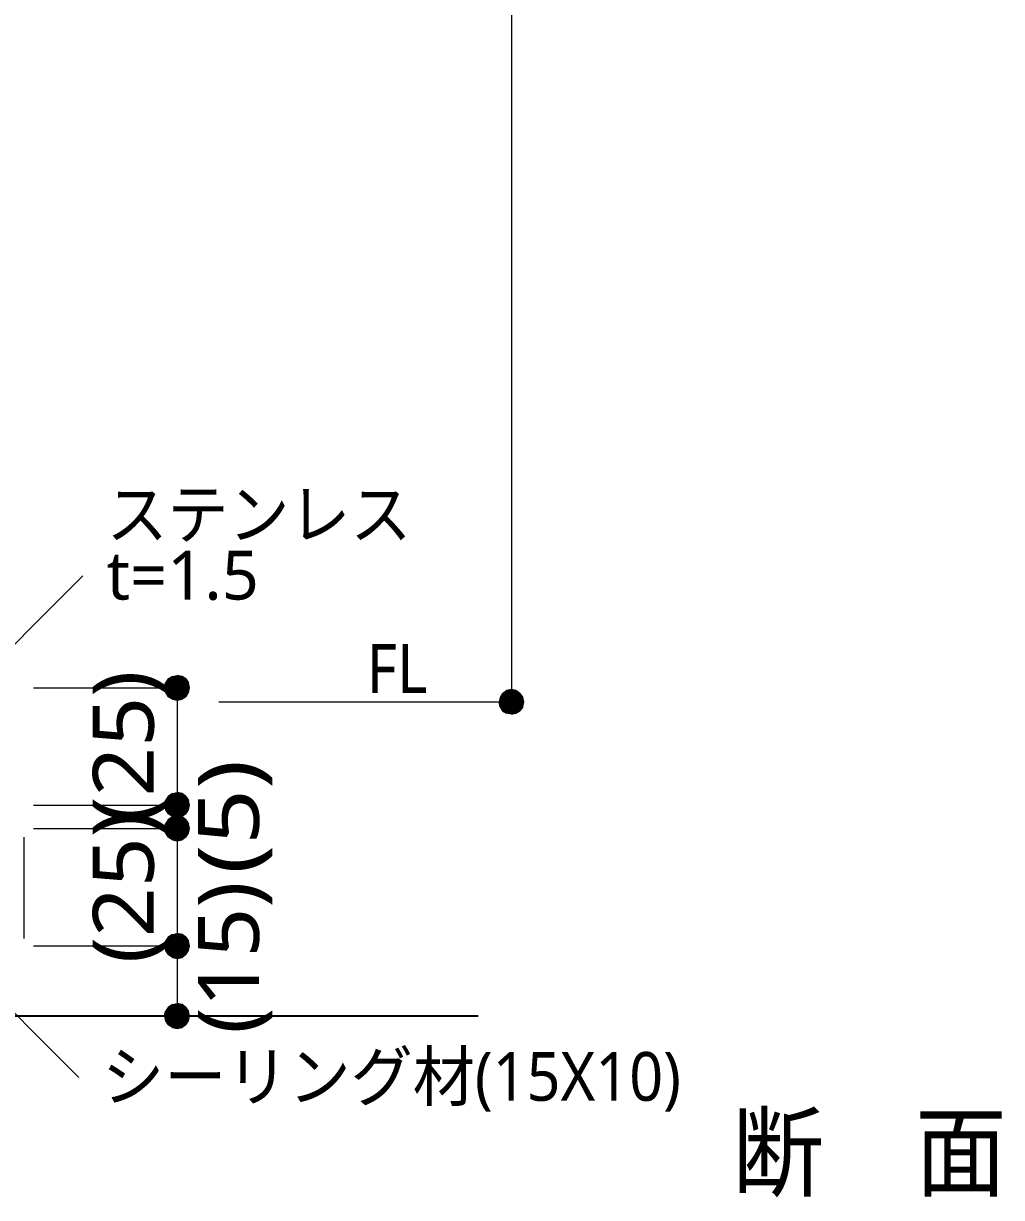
# Model space of a CAD drawing. Header units: millimetres. Extents: x 0 to 420, y 0 to 297.
# Drawn here: x 156.6 to 198.3, y 50.3 to 100.4 of the extents above; entities that cross this region are included whole.
import ezdxf
from ezdxf.enums import TextEntityAlignment as Align

# ---------------------------------------------------------------- set-up
doc = ezdxf.new("R2010")
doc.units = ezdxf.units.MM
doc.styles.add('kst32b', font='NotoSansJP-Variable.ttf')

msp = doc.modelspace()

# ---------------------------------------------------------------- hatches: boundary and pattern name
h = msp.add_hatch(color=7)
h.paths.add_polyline_path([(162.751, 72.432), (162.645, 72.263), (163.132, 72.051), (162.751, 72.432)])
h.paths.add_polyline_path([(162.645, 72.263), (163.132, 72.051), (162.602, 72.051), (162.645, 72.263)])
h.paths.add_polyline_path([(163.132, 72.051), (162.602, 72.051), (162.645, 71.861), (163.132, 72.051)])
h = msp.add_hatch(color=7)
h.paths.add_polyline_path([(163.343, 72.538), (163.132, 72.58), (163.132, 72.051), (163.343, 72.538)])
h.paths.add_polyline_path([(163.132, 72.58), (163.132, 72.051), (162.941, 72.538), (163.132, 72.58)])
h.paths.add_polyline_path([(163.132, 72.051), (162.941, 72.538), (162.751, 72.432), (163.132, 72.051)])
h = msp.add_hatch(color=7)
h.paths.add_polyline_path([(163.661, 72.051), (163.618, 72.263), (163.132, 72.051), (163.661, 72.051)])
h.paths.add_polyline_path([(163.618, 72.263), (163.132, 72.051), (163.512, 72.432), (163.618, 72.263)])
h.paths.add_polyline_path([(163.132, 72.051), (163.512, 72.432), (163.343, 72.538), (163.132, 72.051)])
h = msp.add_hatch(color=7)
h.paths.add_polyline_path([(162.645, 71.861), (162.751, 71.67), (163.132, 72.051), (162.645, 71.861)])
h.paths.add_polyline_path([(162.751, 71.67), (163.132, 72.051), (162.941, 71.564), (162.751, 71.67)])
h.paths.add_polyline_path([(163.132, 72.051), (162.941, 71.564), (163.132, 71.522), (163.132, 72.051)])
h = msp.add_hatch(color=7)
h.paths.add_polyline_path([(163.132, 71.522), (163.343, 71.564), (163.132, 72.051), (163.132, 71.522)])
h.paths.add_polyline_path([(163.343, 71.564), (163.132, 72.051), (163.512, 71.67), (163.343, 71.564)])
h.paths.add_polyline_path([(163.132, 72.051), (163.512, 71.67), (163.618, 71.861), (163.132, 72.051)])
for points in [[(163.618, 71.861), (163.661, 72.051), (163.132, 72.051), (163.618, 71.861)], [(177.588, 71.946), (177.398, 71.988), (177.398, 71.459), (177.588, 71.946)], [(163.618, 66.844), (163.661, 67.056), (163.132, 67.056), (163.618, 66.844)], [(163.618, 65.849), (163.661, 66.061), (163.132, 66.061), (163.618, 65.849)], [(163.618, 60.854), (163.661, 61.045), (163.132, 61.045), (163.618, 60.854)], [(163.618, 57.848), (163.661, 58.06), (163.132, 58.06), (163.618, 57.848)]]:
    msp.add_hatch(color=7).paths.add_polyline_path(points)
h = msp.add_hatch(color=7)
h.paths.add_polyline_path([(176.911, 71.649), (176.869, 71.459), (177.398, 71.459), (176.911, 71.649)])
h.paths.add_polyline_path([(176.869, 71.459), (177.398, 71.459), (176.911, 71.247), (176.869, 71.459)])
h.paths.add_polyline_path([(177.398, 71.459), (176.911, 71.247), (177.017, 71.078), (177.398, 71.459)])
h = msp.add_hatch(color=7)
h.paths.add_polyline_path([(177.398, 71.988), (177.186, 71.946), (177.398, 71.459), (177.398, 71.988)])
h.paths.add_polyline_path([(177.186, 71.946), (177.398, 71.459), (177.017, 71.819), (177.186, 71.946)])
h.paths.add_polyline_path([(177.398, 71.459), (177.017, 71.819), (176.911, 71.649), (177.398, 71.459)])
h = msp.add_hatch(color=7)
h.paths.add_polyline_path([(177.927, 71.459), (177.885, 71.649), (177.398, 71.459), (177.927, 71.459)])
h.paths.add_polyline_path([(177.885, 71.649), (177.398, 71.459), (177.758, 71.819), (177.885, 71.649)])
h.paths.add_polyline_path([(177.398, 71.459), (177.758, 71.819), (177.588, 71.946), (177.398, 71.459)])
h = msp.add_hatch(color=7)
h.paths.add_polyline_path([(177.017, 71.078), (177.186, 70.972), (177.398, 71.459), (177.017, 71.078)])
h.paths.add_polyline_path([(177.186, 70.972), (177.398, 71.459), (177.398, 70.929), (177.186, 70.972)])
h.paths.add_polyline_path([(177.398, 71.459), (177.398, 70.929), (177.588, 70.972), (177.398, 71.459)])
h = msp.add_hatch(color=7)
h.paths.add_polyline_path([(177.588, 70.972), (177.758, 71.078), (177.398, 71.459), (177.588, 70.972)])
h.paths.add_polyline_path([(177.758, 71.078), (177.398, 71.459), (177.885, 71.247), (177.758, 71.078)])
h.paths.add_polyline_path([(177.398, 71.459), (177.885, 71.247), (177.927, 71.459), (177.398, 71.459)])
h = msp.add_hatch(color=7)
h.paths.add_polyline_path([(162.751, 67.416), (162.645, 67.246), (163.132, 67.056), (162.751, 67.416)])
h.paths.add_polyline_path([(162.645, 67.246), (163.132, 67.056), (162.602, 67.056), (162.645, 67.246)])
h.paths.add_polyline_path([(163.132, 67.056), (162.602, 67.056), (162.645, 66.844), (163.132, 67.056)])
h = msp.add_hatch(color=7)
h.paths.add_polyline_path([(163.343, 67.543), (163.132, 67.585), (163.132, 67.056), (163.343, 67.543)])
h.paths.add_polyline_path([(163.132, 67.585), (163.132, 67.056), (162.941, 67.543), (163.132, 67.585)])
h.paths.add_polyline_path([(163.132, 67.056), (162.941, 67.543), (162.751, 67.416), (163.132, 67.056)])
h = msp.add_hatch(color=7)
h.paths.add_polyline_path([(163.661, 67.056), (163.618, 67.246), (163.132, 67.056), (163.661, 67.056)])
h.paths.add_polyline_path([(163.618, 67.246), (163.132, 67.056), (163.512, 67.416), (163.618, 67.246)])
h.paths.add_polyline_path([(163.132, 67.056), (163.512, 67.416), (163.343, 67.543), (163.132, 67.056)])
h = msp.add_hatch(color=7)
h.paths.add_polyline_path([(162.645, 66.844), (162.751, 66.675), (163.132, 67.056), (162.645, 66.844)])
h.paths.add_polyline_path([(162.751, 66.675), (163.132, 67.056), (162.941, 66.569), (162.751, 66.675)])
h.paths.add_polyline_path([(163.132, 67.056), (162.941, 66.569), (163.132, 66.527), (163.132, 67.056)])
h = msp.add_hatch(color=7)
h.paths.add_polyline_path([(163.132, 66.527), (163.343, 66.569), (163.132, 67.056), (163.132, 66.527)])
h.paths.add_polyline_path([(163.343, 66.569), (163.132, 67.056), (163.512, 66.675), (163.343, 66.569)])
h.paths.add_polyline_path([(163.132, 67.056), (163.512, 66.675), (163.618, 66.844), (163.132, 67.056)])
h = msp.add_hatch(color=7)
h.paths.add_polyline_path([(162.751, 66.421), (162.645, 66.252), (163.132, 66.061), (162.751, 66.421)])
h.paths.add_polyline_path([(162.645, 66.252), (163.132, 66.061), (162.602, 66.061), (162.645, 66.252)])
h.paths.add_polyline_path([(163.132, 66.061), (162.602, 66.061), (162.645, 65.849), (163.132, 66.061)])
h = msp.add_hatch(color=7)
h.paths.add_polyline_path([(163.343, 66.548), (163.132, 66.569), (163.132, 66.061), (163.343, 66.548)])
h.paths.add_polyline_path([(163.132, 66.569), (163.132, 66.061), (162.941, 66.548), (163.132, 66.569)])
h.paths.add_polyline_path([(163.132, 66.061), (162.941, 66.548), (162.751, 66.421), (163.132, 66.061)])
h = msp.add_hatch(color=7)
h.paths.add_polyline_path([(163.661, 66.061), (163.618, 66.252), (163.132, 66.061), (163.661, 66.061)])
h.paths.add_polyline_path([(163.618, 66.252), (163.132, 66.061), (163.512, 66.421), (163.618, 66.252)])
h.paths.add_polyline_path([(163.132, 66.061), (163.512, 66.421), (163.343, 66.548), (163.132, 66.061)])
h = msp.add_hatch(color=7)
h.paths.add_polyline_path([(162.645, 65.849), (162.751, 65.68), (163.132, 66.061), (162.645, 65.849)])
h.paths.add_polyline_path([(162.751, 65.68), (163.132, 66.061), (162.941, 65.574), (162.751, 65.68)])
h.paths.add_polyline_path([(163.132, 66.061), (162.941, 65.574), (163.132, 65.532), (163.132, 66.061)])
h = msp.add_hatch(color=7)
h.paths.add_polyline_path([(163.132, 65.532), (163.343, 65.574), (163.132, 66.061), (163.132, 65.532)])
h.paths.add_polyline_path([(163.343, 65.574), (163.132, 66.061), (163.512, 65.68), (163.343, 65.574)])
h.paths.add_polyline_path([(163.132, 66.061), (163.512, 65.68), (163.618, 65.849), (163.132, 66.061)])
h = msp.add_hatch(color=7)
h.paths.add_polyline_path([(162.751, 61.426), (162.645, 61.256), (163.132, 61.045), (162.751, 61.426)])
h.paths.add_polyline_path([(162.645, 61.256), (163.132, 61.045), (162.602, 61.045), (162.645, 61.256)])
h.paths.add_polyline_path([(163.132, 61.045), (162.602, 61.045), (162.645, 60.854), (163.132, 61.045)])
h = msp.add_hatch(color=7)
h.paths.add_polyline_path([(163.343, 61.531), (163.132, 61.574), (163.132, 61.045), (163.343, 61.531)])
h.paths.add_polyline_path([(163.132, 61.574), (163.132, 61.045), (162.941, 61.531), (163.132, 61.574)])
h.paths.add_polyline_path([(163.132, 61.045), (162.941, 61.531), (162.751, 61.426), (163.132, 61.045)])
h = msp.add_hatch(color=7)
h.paths.add_polyline_path([(163.661, 61.045), (163.618, 61.256), (163.132, 61.045), (163.661, 61.045)])
h.paths.add_polyline_path([(163.618, 61.256), (163.132, 61.045), (163.512, 61.426), (163.618, 61.256)])
h.paths.add_polyline_path([(163.132, 61.045), (163.512, 61.426), (163.343, 61.531), (163.132, 61.045)])
h = msp.add_hatch(color=7)
h.paths.add_polyline_path([(162.645, 60.854), (162.751, 60.685), (163.132, 61.045), (162.645, 60.854)])
h.paths.add_polyline_path([(162.751, 60.685), (163.132, 61.045), (162.941, 60.558), (162.751, 60.685)])
h.paths.add_polyline_path([(163.132, 61.045), (162.941, 60.558), (163.132, 60.515), (163.132, 61.045)])
h = msp.add_hatch(color=7)
h.paths.add_polyline_path([(163.132, 60.515), (163.343, 60.558), (163.132, 61.045), (163.132, 60.515)])
h.paths.add_polyline_path([(163.343, 60.558), (163.132, 61.045), (163.512, 60.685), (163.343, 60.558)])
h.paths.add_polyline_path([(163.132, 61.045), (163.512, 60.685), (163.618, 60.854), (163.132, 61.045)])
h = msp.add_hatch(color=7)
h.paths.add_polyline_path([(163.343, 58.547), (163.132, 58.589), (163.132, 58.06), (163.343, 58.547)])
h.paths.add_polyline_path([(163.132, 58.589), (163.132, 58.06), (162.941, 58.547), (163.132, 58.589)])
h.paths.add_polyline_path([(163.132, 58.06), (162.941, 58.547), (162.751, 58.42), (163.132, 58.06)])
h = msp.add_hatch(color=7)
h.paths.add_polyline_path([(162.751, 58.42), (162.645, 58.251), (163.132, 58.06), (162.751, 58.42)])
h.paths.add_polyline_path([(162.645, 58.251), (163.132, 58.06), (162.602, 58.06), (162.645, 58.251)])
h.paths.add_polyline_path([(163.132, 58.06), (162.602, 58.06), (162.645, 57.848), (163.132, 58.06)])
h = msp.add_hatch(color=7)
h.paths.add_polyline_path([(163.661, 58.06), (163.618, 58.251), (163.132, 58.06), (163.661, 58.06)])
h.paths.add_polyline_path([(163.618, 58.251), (163.132, 58.06), (163.512, 58.42), (163.618, 58.251)])
h.paths.add_polyline_path([(163.132, 58.06), (163.512, 58.42), (163.343, 58.547), (163.132, 58.06)])
h = msp.add_hatch(color=7)
h.paths.add_polyline_path([(162.645, 57.848), (162.751, 57.679), (163.132, 58.06), (162.645, 57.848)])
h.paths.add_polyline_path([(162.751, 57.679), (163.132, 58.06), (162.941, 57.573), (162.751, 57.679)])
h.paths.add_polyline_path([(163.132, 58.06), (162.941, 57.573), (163.132, 57.531), (163.132, 58.06)])
h = msp.add_hatch(color=7)
h.paths.add_polyline_path([(163.132, 57.531), (163.343, 57.573), (163.132, 58.06), (163.132, 57.531)])
h.paths.add_polyline_path([(163.343, 57.573), (163.132, 58.06), (163.512, 57.679), (163.343, 57.573)])
h.paths.add_polyline_path([(163.132, 58.06), (163.512, 57.679), (163.618, 57.848), (163.132, 58.06)])

# ---------------------------------------------------------------- linework, layer by layer
at = {"lineweight": 13}
for points in [[(177.398, 127.847), (177.398, 71.459)], [(148.971, 66.675), (159.11, 76.835)], [(157.014, 72.051), (163.132, 72.051)], [(163.132, 72.051), (163.132, 67.056), (163.132, 66.061), (163.132, 61.045), (163.132, 58.06)], [(164.91, 71.459), (177.398, 71.459)], [(157.014, 67.056), (163.132, 67.056)], [(156.591, 65.68), (156.591, 61.362)], [(157.014, 66.061), (163.132, 66.061)], [(157.014, 61.045), (163.132, 61.045)], [(154.22, 60.156), (158.941, 55.436)]]:
    msp.add_lwpolyline(points, dxfattribs=at)
at = {"lineweight": 0}
for points in [[(162.645, 72.263), (163.132, 72.051), (162.602, 72.051)], [(162.751, 72.432), (162.645, 72.263), (163.132, 72.051)], [(163.132, 72.051), (162.941, 72.538), (162.751, 72.432)], [(163.132, 72.58), (163.132, 72.051), (162.941, 72.538)], [(163.343, 72.538), (163.132, 72.58), (163.132, 72.051)], [(163.132, 72.051), (163.512, 72.432), (163.343, 72.538)], [(163.618, 72.263), (163.132, 72.051), (163.512, 72.432)], [(163.661, 72.051), (163.618, 72.263), (163.132, 72.051)], [(163.132, 72.051), (162.602, 72.051), (162.645, 71.861)], [(162.645, 71.861), (162.751, 71.67), (163.132, 72.051)], [(162.751, 71.67), (163.132, 72.051), (162.941, 71.564)], [(163.132, 72.051), (162.941, 71.564), (163.132, 71.522)], [(163.132, 71.522), (163.343, 71.564), (163.132, 72.051)], [(163.343, 71.564), (163.132, 72.051), (163.512, 71.67)], [(163.132, 72.051), (163.512, 71.67), (163.618, 71.861)], [(163.618, 71.861), (163.661, 72.051), (163.132, 72.051)], [(176.911, 71.649), (176.869, 71.459), (177.398, 71.459)], [(177.398, 71.459), (177.017, 71.819), (176.911, 71.649)], [(177.186, 71.946), (177.398, 71.459), (177.017, 71.819)], [(177.398, 71.988), (177.186, 71.946), (177.398, 71.459)], [(177.588, 71.946), (177.398, 71.988), (177.398, 71.459)], [(177.398, 71.459), (177.758, 71.819), (177.588, 71.946)], [(177.885, 71.649), (177.398, 71.459), (177.758, 71.819)], [(177.927, 71.459), (177.885, 71.649), (177.398, 71.459)], [(176.869, 71.459), (177.398, 71.459), (176.911, 71.247)], [(177.398, 71.459), (176.911, 71.247), (177.017, 71.078)], [(177.017, 71.078), (177.186, 70.972), (177.398, 71.459)], [(177.186, 70.972), (177.398, 71.459), (177.398, 70.929)], [(177.398, 71.459), (177.398, 70.929), (177.588, 70.972)], [(177.588, 70.972), (177.758, 71.078), (177.398, 71.459)], [(177.758, 71.078), (177.398, 71.459), (177.885, 71.247)], [(177.398, 71.459), (177.885, 71.247), (177.927, 71.459)], [(162.645, 67.246), (163.132, 67.056), (162.602, 67.056)], [(162.751, 67.416), (162.645, 67.246), (163.132, 67.056)], [(163.132, 67.056), (162.941, 67.543), (162.751, 67.416)], [(163.132, 67.585), (163.132, 67.056), (162.941, 67.543)], [(163.343, 67.543), (163.132, 67.585), (163.132, 67.056)], [(163.132, 67.056), (163.512, 67.416), (163.343, 67.543)], [(163.618, 67.246), (163.132, 67.056), (163.512, 67.416)], [(163.661, 67.056), (163.618, 67.246), (163.132, 67.056)], [(163.132, 67.056), (162.602, 67.056), (162.645, 66.844)], [(162.645, 66.844), (162.751, 66.675), (163.132, 67.056)], [(162.751, 66.675), (163.132, 67.056), (162.941, 66.569)], [(163.132, 67.056), (162.941, 66.569), (163.132, 66.527)], [(163.132, 66.527), (163.343, 66.569), (163.132, 67.056)], [(163.343, 66.569), (163.132, 67.056), (163.512, 66.675)], [(163.132, 67.056), (163.512, 66.675), (163.618, 66.844)], [(163.618, 66.844), (163.661, 67.056), (163.132, 67.056)], [(162.645, 66.252), (163.132, 66.061), (162.602, 66.061)], [(162.751, 66.421), (162.645, 66.252), (163.132, 66.061)], [(163.132, 66.061), (162.941, 66.548), (162.751, 66.421)], [(163.132, 66.569), (163.132, 66.061), (162.941, 66.548)], [(163.343, 66.548), (163.132, 66.569), (163.132, 66.061)], [(163.132, 66.061), (163.512, 66.421), (163.343, 66.548)], [(163.618, 66.252), (163.132, 66.061), (163.512, 66.421)], [(163.661, 66.061), (163.618, 66.252), (163.132, 66.061)], [(163.132, 66.061), (162.602, 66.061), (162.645, 65.849)], [(162.645, 65.849), (162.751, 65.68), (163.132, 66.061)], [(162.751, 65.68), (163.132, 66.061), (162.941, 65.574)], [(163.132, 66.061), (162.941, 65.574), (163.132, 65.532)], [(163.132, 65.532), (163.343, 65.574), (163.132, 66.061)], [(163.343, 65.574), (163.132, 66.061), (163.512, 65.68)], [(163.132, 66.061), (163.512, 65.68), (163.618, 65.849)], [(163.618, 65.849), (163.661, 66.061), (163.132, 66.061)], [(162.645, 61.256), (163.132, 61.045), (162.602, 61.045)], [(162.751, 61.426), (162.645, 61.256), (163.132, 61.045)], [(163.132, 61.045), (162.941, 61.531), (162.751, 61.426)], [(163.132, 61.574), (163.132, 61.045), (162.941, 61.531)], [(163.343, 61.531), (163.132, 61.574), (163.132, 61.045)], [(163.132, 61.045), (163.512, 61.426), (163.343, 61.531)], [(163.618, 61.256), (163.132, 61.045), (163.512, 61.426)], [(163.661, 61.045), (163.618, 61.256), (163.132, 61.045)], [(163.132, 61.045), (162.602, 61.045), (162.645, 60.854)], [(162.645, 60.854), (162.751, 60.685), (163.132, 61.045)], [(162.751, 60.685), (163.132, 61.045), (162.941, 60.558)], [(163.132, 61.045), (162.941, 60.558), (163.132, 60.515)], [(163.132, 60.515), (163.343, 60.558), (163.132, 61.045)], [(163.343, 60.558), (163.132, 61.045), (163.512, 60.685)], [(163.132, 61.045), (163.512, 60.685), (163.618, 60.854)], [(163.618, 60.854), (163.661, 61.045), (163.132, 61.045)], [(163.132, 58.589), (163.132, 58.06), (162.941, 58.547)], [(163.343, 58.547), (163.132, 58.589), (163.132, 58.06)], [(162.645, 58.251), (163.132, 58.06), (162.602, 58.06)], [(162.751, 58.42), (162.645, 58.251), (163.132, 58.06)], [(163.132, 58.06), (162.941, 58.547), (162.751, 58.42)], [(163.132, 58.06), (163.512, 58.42), (163.343, 58.547)], [(163.618, 58.251), (163.132, 58.06), (163.512, 58.42)], [(163.661, 58.06), (163.618, 58.251), (163.132, 58.06)], [(163.132, 58.06), (162.602, 58.06), (162.645, 57.848)], [(162.645, 57.848), (162.751, 57.679), (163.132, 58.06)], [(162.751, 57.679), (163.132, 58.06), (162.941, 57.573)], [(163.132, 58.06), (162.941, 57.573), (163.132, 57.531)], [(163.132, 57.531), (163.343, 57.573), (163.132, 58.06)], [(163.343, 57.573), (163.132, 58.06), (163.512, 57.679)], [(163.132, 58.06), (163.512, 57.679), (163.618, 57.848)], [(163.618, 57.848), (163.661, 58.06), (163.132, 58.06)]]:
    msp.add_lwpolyline(points, close=True, dxfattribs=at)
at = {"lineweight": 25}
msp.add_lwpolyline([(152.188, 58.06), (175.98, 58.06)], dxfattribs=at)

# ---------------------------------------------------------------- texts
at = {"style": 'kst32b'}
for s, height, p, p2 in [('ステンレス', 2.0791, (160.126, 78.422), (173.12, 78.422)), ('t=1.5', 2.0791, (160.126, 75.819), (166.623, 75.819)), ('FL', 2.0791, (171.217, 71.84), (173.816, 71.84)), ('(25)', 2.5989, (162.137, 66.294), (162.137, 72.791)), ('(5)', 2.5989, (166.624, 64.114), (166.624, 68.987)), ('(25)', 2.5989, (162.137, 60.304), (162.137, 66.801)), ('(15)', 2.5989, (166.624, 57.298), (166.624, 63.795)), ('シーリング材(15X10)', 2.07913, (159.935, 54.441), (184.625, 54.441)), ('断\u3000面', 3.1187, (186.817, 50.694), (198.512, 50.694))]:
    msp.add_text(s, height=height, dxfattribs=at).set_placement(p, p2, align=Align.FIT)

doc.saveas('drawing.dxf')
